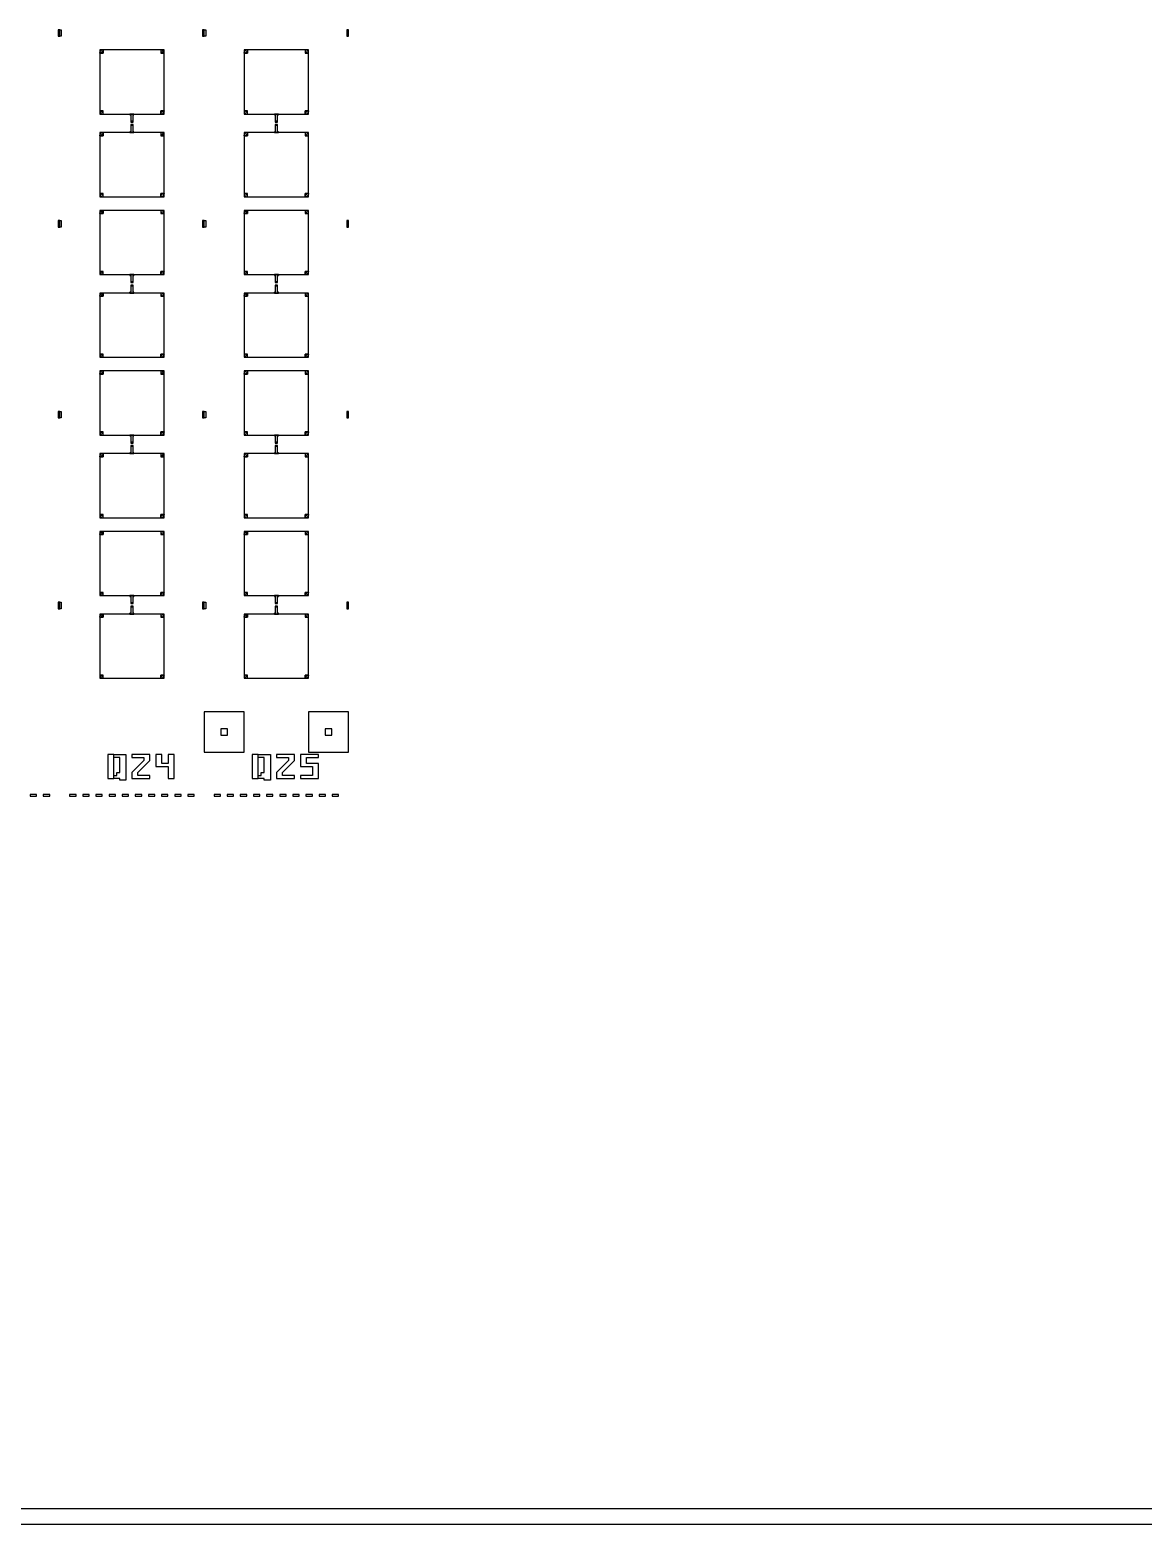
# Model space of a CAD drawing. Extents: x -50899 to 50899, y -48295 to 50898.
# Drawn here: x -13871 to 0, y -48295 to -29676 of the extents above; entities that cross this region are included whole.
import ezdxf

# ---------------------------------------------------------------- set-up
doc = ezdxf.new("R2010")
doc.units = 0

# ---------------------------------------------------------------- blocks, each defined once
blk = doc.blocks.new('Q23')
for points in [[(1700, 9369), (1700, 9449), (1680, 9449), (1680, 9369), (1700, 9369)], [(1700, 6992), (1700, 7072), (1680, 7072), (1680, 6992), (1700, 6992)], [(1700, 4615), (1700, 4695), (1680, 4695), (1680, 4615), (1700, 4615)], [(1700, 2237), (1700, 2317), (1680, 2317), (1680, 2237), (1700, 2237)], [(1333, -100), (1413, -100), (1413, -80), (1333, -80), (1333, -100)], [(1496, -100), (1576, -100), (1576, -80), (1496, -80), (1496, -100)]]:
    blk.add_lwpolyline(points)
blk = doc.blocks.new('Q24')
for points in [[(-100, 9369), (-100, 9449), (-80, 9449), (-80, 9369), (-100, 9369)], [(1700, 9369), (1700, 9449), (1680, 9449), (1680, 9369), (1700, 9369)], [(400, 9200), (400, 8400), (1200, 8400), (1200, 9200), (400, 9200)], [(400, 9200), (400, 9160), (440, 9160), (440, 9200), (400, 9200)], [(400, 9160), (405, 9180), (420, 9195), (440, 9200), (440, 9180), (430, 9177), (423, 9170), (420, 9160), (400, 9160)], [(420, 9160), (423, 9170), (430, 9177), (440, 9180), (440, 9160), (440, 9160), (440, 9160), (440, 9160), (420, 9160)], [(1160, 9200), (1160, 9160), (1200, 9160), (1200, 9200), (1160, 9200)], [(1200, 9160), (1195, 9180), (1180, 9195), (1160, 9200), (1160, 9180), (1170, 9177), (1177, 9170), (1180, 9160), (1200, 9160)], [(1180, 9160), (1177, 9170), (1170, 9177), (1160, 9180), (1160, 9160), (1160, 9160), (1160, 9160), (1160, 9160), (1180, 9160)], [(440, 8400), (440, 8440), (400, 8440), (400, 8400), (440, 8400)], [(400, 8440), (405, 8420), (420, 8405), (440, 8400), (440, 8420), (430, 8423), (423, 8430), (420, 8440), (400, 8440)], [(420, 8440), (423, 8430), (430, 8423), (440, 8420), (440, 8440), (440, 8440), (440, 8440), (440, 8440), (420, 8440)], [(775, 8400), (775, 8390), (785, 8390), (785, 8400), (775, 8400)], [(785, 8390), (784, 8395), (780, 8399), (775, 8400), (775, 8395), (777, 8394), (779, 8392), (780, 8390), (785, 8390)], [(780, 8390), (779, 8392), (777, 8394), (775, 8395), (775, 8390), (775, 8390), (775, 8390), (775, 8390), (780, 8390)], [(785, 8400), (785, 8300), (815, 8300), (815, 8400), (785, 8400)], [(815, 8400), (815, 8390), (825, 8390), (825, 8400), (815, 8400)], [(815, 8390), (816, 8395), (820, 8399), (825, 8400), (825, 8395), (822, 8394), (821, 8392), (820, 8390), (815, 8390)], [(820, 8390), (821, 8392), (822, 8394), (825, 8395), (825, 8390), (825, 8390), (825, 8390), (825, 8390), (820, 8390)], [(1200, 8400), (1200, 8440), (1160, 8440), (1160, 8400), (1200, 8400)], [(1200, 8440), (1195, 8420), (1180, 8405), (1160, 8400), (1160, 8420), (1170, 8423), (1177, 8430), (1180, 8440), (1200, 8440)], [(1180, 8440), (1177, 8430), (1170, 8423), (1160, 8420), (1160, 8440), (1160, 8440), (1160, 8440), (1160, 8440), (1180, 8440)], [(785, 8270), (785, 8170), (815, 8170), (815, 8270), (785, 8270)], [(807, 8305), (807, 8310), (792, 8310), (792, 8305), (807, 8305)], [(792, 8265), (792, 8260), (807, 8260), (807, 8265), (792, 8265)], [(802, 8300), (802, 8305), (797, 8305), (797, 8300), (802, 8300)], [(797, 8270), (797, 8265), (802, 8265), (802, 8270), (797, 8270)], [(400, 8170), (400, 7370), (1200, 7370), (1200, 8170), (400, 8170)], [(400, 8170), (400, 8130), (440, 8130), (440, 8170), (400, 8170)], [(400, 8130), (405, 8150), (420, 8165), (440, 8170), (440, 8150), (430, 8147), (423, 8140), (420, 8130), (400, 8130)], [(420, 8130), (423, 8140), (430, 8147), (440, 8150), (440, 8130), (440, 8130), (440, 8130), (440, 8130), (420, 8130)], [(785, 8170), (785, 8180), (775, 8180), (775, 8170), (785, 8170)], [(785, 8180), (784, 8175), (780, 8171), (775, 8170), (775, 8175), (777, 8176), (779, 8178), (780, 8180), (785, 8180)], [(780, 8180), (779, 8178), (777, 8176), (775, 8175), (775, 8180), (775, 8180), (775, 8180), (775, 8180), (780, 8180)], [(825, 8170), (825, 8180), (815, 8180), (815, 8170), (825, 8170)], [(815, 8180), (816, 8175), (820, 8171), (825, 8170), (825, 8175), (822, 8176), (821, 8178), (820, 8180), (815, 8180)], [(820, 8180), (821, 8178), (822, 8176), (825, 8175), (825, 8180), (825, 8180), (825, 8180), (825, 8180), (820, 8180)], [(1160, 8170), (1160, 8130), (1200, 8130), (1200, 8170), (1160, 8170)], [(1200, 8130), (1195, 8150), (1180, 8165), (1160, 8170), (1160, 8150), (1170, 8147), (1177, 8140), (1180, 8130), (1200, 8130)], [(1180, 8130), (1177, 8140), (1170, 8147), (1160, 8150), (1160, 8130), (1160, 8130), (1160, 8130), (1160, 8130), (1180, 8130)], [(440, 7370), (440, 7410), (400, 7410), (400, 7370), (440, 7370)], [(400, 7410), (405, 7390), (420, 7375), (440, 7370), (440, 7390), (430, 7393), (423, 7400), (420, 7410), (400, 7410)], [(420, 7410), (423, 7400), (430, 7393), (440, 7390), (440, 7410), (440, 7410), (440, 7410), (440, 7410), (420, 7410)], [(1200, 7370), (1200, 7410), (1160, 7410), (1160, 7370), (1200, 7370)], [(1200, 7410), (1195, 7390), (1180, 7375), (1160, 7370), (1160, 7390), (1170, 7393), (1177, 7400), (1180, 7410), (1200, 7410)], [(1180, 7410), (1177, 7400), (1170, 7393), (1160, 7390), (1160, 7410), (1160, 7410), (1160, 7410), (1160, 7410), (1180, 7410)], [(400, 7200), (400, 6400), (1200, 6400), (1200, 7200), (400, 7200)], [(400, 7200), (400, 7160), (440, 7160), (440, 7200), (400, 7200)], [(400, 7160), (405, 7180), (420, 7195), (440, 7200), (440, 7180), (430, 7177), (423, 7170), (420, 7160), (400, 7160)], [(420, 7160), (423, 7170), (430, 7177), (440, 7180), (440, 7160), (440, 7160), (440, 7160), (440, 7160), (420, 7160)], [(1160, 7200), (1160, 7160), (1200, 7160), (1200, 7200), (1160, 7200)], [(1200, 7160), (1195, 7180), (1180, 7195), (1160, 7200), (1160, 7180), (1170, 7177), (1177, 7170), (1180, 7160), (1200, 7160)], [(1180, 7160), (1177, 7170), (1170, 7177), (1160, 7180), (1160, 7160), (1160, 7160), (1160, 7160), (1160, 7160), (1180, 7160)], [(-100, 6992), (-100, 7072), (-80, 7072), (-80, 6992), (-100, 6992)], [(1700, 6992), (1700, 7072), (1680, 7072), (1680, 6992), (1700, 6992)], [(440, 6400), (440, 6440), (400, 6440), (400, 6400), (440, 6400)], [(400, 6440), (405, 6420), (420, 6405), (440, 6400), (440, 6420), (430, 6423), (423, 6430), (420, 6440), (400, 6440)], [(420, 6440), (423, 6430), (430, 6423), (440, 6420), (440, 6440), (440, 6440), (440, 6440), (440, 6440), (420, 6440)], [(775, 6400), (775, 6390), (785, 6390), (785, 6400), (775, 6400)], [(785, 6390), (784, 6395), (780, 6399), (775, 6400), (775, 6395), (777, 6394), (779, 6392), (780, 6390), (785, 6390)], [(780, 6390), (779, 6392), (777, 6394), (775, 6395), (775, 6390), (775, 6390), (775, 6390), (775, 6390), (780, 6390)], [(785, 6400), (785, 6300), (815, 6300), (815, 6400), (785, 6400)], [(815, 6400), (815, 6390), (825, 6390), (825, 6400), (815, 6400)], [(815, 6390), (816, 6395), (820, 6399), (825, 6400), (825, 6395), (822, 6394), (821, 6392), (820, 6390), (815, 6390)], [(820, 6390), (821, 6392), (822, 6394), (825, 6395), (825, 6390), (825, 6390), (825, 6390), (825, 6390), (820, 6390)], [(1200, 6400), (1200, 6440), (1160, 6440), (1160, 6400), (1200, 6400)], [(1200, 6440), (1195, 6420), (1180, 6405), (1160, 6400), (1160, 6420), (1170, 6423), (1177, 6430), (1180, 6440), (1200, 6440)], [(1180, 6440), (1177, 6430), (1170, 6423), (1160, 6420), (1160, 6440), (1160, 6440), (1160, 6440), (1160, 6440), (1180, 6440)], [(400, 6170), (400, 5370), (1200, 5370), (1200, 6170), (400, 6170)], [(400, 6170), (400, 6130), (440, 6130), (440, 6170), (400, 6170)], [(400, 6130), (405, 6150), (420, 6165), (440, 6170), (440, 6150), (430, 6147), (423, 6140), (420, 6130), (400, 6130)], [(420, 6130), (423, 6140), (430, 6147), (440, 6150), (440, 6130), (440, 6130), (440, 6130), (440, 6130), (420, 6130)], [(785, 6170), (785, 6180), (775, 6180), (775, 6170), (785, 6170)], [(785, 6180), (784, 6175), (780, 6171), (775, 6170), (775, 6175), (777, 6176), (779, 6178), (780, 6180), (785, 6180)], [(780, 6180), (779, 6178), (777, 6176), (775, 6175), (775, 6180), (775, 6180), (775, 6180), (775, 6180), (780, 6180)], [(785, 6270), (785, 6170), (815, 6170), (815, 6270), (785, 6270)], [(807, 6305), (807, 6310), (792, 6310), (792, 6305), (807, 6305)], [(792, 6265), (792, 6260), (807, 6260), (807, 6265), (792, 6265)], [(802, 6300), (802, 6305), (797, 6305), (797, 6300), (802, 6300)], [(797, 6270), (797, 6265), (802, 6265), (802, 6270), (797, 6270)], [(825, 6170), (825, 6180), (815, 6180), (815, 6170), (825, 6170)], [(815, 6180), (816, 6175), (820, 6171), (825, 6170), (825, 6175), (822, 6176), (821, 6178), (820, 6180), (815, 6180)], [(820, 6180), (821, 6178), (822, 6176), (825, 6175), (825, 6180), (825, 6180), (825, 6180), (825, 6180), (820, 6180)], [(1160, 6170), (1160, 6130), (1200, 6130), (1200, 6170), (1160, 6170)], [(1200, 6130), (1195, 6150), (1180, 6165), (1160, 6170), (1160, 6150), (1170, 6147), (1177, 6140), (1180, 6130), (1200, 6130)], [(1180, 6130), (1177, 6140), (1170, 6147), (1160, 6150), (1160, 6130), (1160, 6130), (1160, 6130), (1160, 6130), (1180, 6130)], [(440, 5370), (440, 5410), (400, 5410), (400, 5370), (440, 5370)], [(400, 5410), (405, 5390), (420, 5375), (440, 5370), (440, 5390), (430, 5393), (423, 5400), (420, 5410), (400, 5410)], [(420, 5410), (423, 5400), (430, 5393), (440, 5390), (440, 5410), (440, 5410), (440, 5410), (440, 5410), (420, 5410)], [(1200, 5370), (1200, 5410), (1160, 5410), (1160, 5370), (1200, 5370)], [(1200, 5410), (1195, 5390), (1180, 5375), (1160, 5370), (1160, 5390), (1170, 5393), (1177, 5400), (1180, 5410), (1200, 5410)], [(1180, 5410), (1177, 5400), (1170, 5393), (1160, 5390), (1160, 5410), (1160, 5410), (1160, 5410), (1160, 5410), (1180, 5410)], [(400, 5200), (400, 4400), (1200, 4400), (1200, 5200), (400, 5200)], [(400, 5200), (400, 5160), (440, 5160), (440, 5200), (400, 5200)], [(400, 5160), (405, 5180), (420, 5195), (440, 5200), (440, 5180), (430, 5177), (423, 5170), (420, 5160), (400, 5160)], [(420, 5160), (423, 5170), (430, 5177), (440, 5180), (440, 5160), (440, 5160), (440, 5160), (440, 5160), (420, 5160)], [(1160, 5200), (1160, 5160), (1200, 5160), (1200, 5200), (1160, 5200)], [(1200, 5160), (1195, 5180), (1180, 5195), (1160, 5200), (1160, 5180), (1170, 5177), (1177, 5170), (1180, 5160), (1200, 5160)], [(1180, 5160), (1177, 5170), (1170, 5177), (1160, 5180), (1160, 5160), (1160, 5160), (1160, 5160), (1160, 5160), (1180, 5160)], [(-100, 4615), (-100, 4695), (-80, 4695), (-80, 4615), (-100, 4615)], [(1700, 4615), (1700, 4695), (1680, 4695), (1680, 4615), (1700, 4615)], [(440, 4400), (440, 4440), (400, 4440), (400, 4400), (440, 4400)], [(400, 4440), (405, 4420), (420, 4405), (440, 4400), (440, 4420), (430, 4423), (423, 4430), (420, 4440), (400, 4440)], [(420, 4440), (423, 4430), (430, 4423), (440, 4420), (440, 4440), (440, 4440), (440, 4440), (440, 4440), (420, 4440)], [(775, 4400), (775, 4390), (785, 4390), (785, 4400), (775, 4400)], [(785, 4390), (784, 4395), (780, 4399), (775, 4400), (775, 4395), (777, 4394), (779, 4392), (780, 4390), (785, 4390)], [(780, 4390), (779, 4392), (777, 4394), (775, 4395), (775, 4390), (775, 4390), (775, 4390), (775, 4390), (780, 4390)], [(785, 4400), (785, 4300), (815, 4300), (815, 4400), (785, 4400)], [(807, 4305), (807, 4310), (792, 4310), (792, 4305), (807, 4305)], [(802, 4300), (802, 4305), (797, 4305), (797, 4300), (802, 4300)], [(815, 4400), (815, 4390), (825, 4390), (825, 4400), (815, 4400)], [(815, 4390), (816, 4395), (820, 4399), (825, 4400), (825, 4395), (822, 4394), (821, 4392), (820, 4390), (815, 4390)], [(820, 4390), (821, 4392), (822, 4394), (825, 4395), (825, 4390), (825, 4390), (825, 4390), (825, 4390), (820, 4390)], [(1200, 4400), (1200, 4440), (1160, 4440), (1160, 4400), (1200, 4400)], [(1200, 4440), (1195, 4420), (1180, 4405), (1160, 4400), (1160, 4420), (1170, 4423), (1177, 4430), (1180, 4440), (1200, 4440)], [(1180, 4440), (1177, 4430), (1170, 4423), (1160, 4420), (1160, 4440), (1160, 4440), (1160, 4440), (1160, 4440), (1180, 4440)], [(400, 4170), (400, 3370), (1200, 3370), (1200, 4170), (400, 4170)], [(400, 4170), (400, 4130), (440, 4130), (440, 4170), (400, 4170)], [(400, 4130), (405, 4150), (420, 4165), (440, 4170), (440, 4150), (430, 4147), (423, 4140), (420, 4130), (400, 4130)], [(420, 4130), (423, 4140), (430, 4147), (440, 4150), (440, 4130), (440, 4130), (440, 4130), (440, 4130), (420, 4130)], [(785, 4170), (785, 4180), (775, 4180), (775, 4170), (785, 4170)], [(785, 4180), (784, 4175), (780, 4171), (775, 4170), (775, 4175), (777, 4176), (779, 4178), (780, 4180), (785, 4180)], [(780, 4180), (779, 4178), (777, 4176), (775, 4175), (775, 4180), (775, 4180), (775, 4180), (775, 4180), (780, 4180)], [(785, 4270), (785, 4170), (815, 4170), (815, 4270), (785, 4270)], [(792, 4265), (792, 4260), (807, 4260), (807, 4265), (792, 4265)], [(797, 4270), (797, 4265), (802, 4265), (802, 4270), (797, 4270)], [(825, 4170), (825, 4180), (815, 4180), (815, 4170), (825, 4170)], [(815, 4180), (816, 4175), (820, 4171), (825, 4170), (825, 4175), (822, 4176), (821, 4178), (820, 4180), (815, 4180)], [(820, 4180), (821, 4178), (822, 4176), (825, 4175), (825, 4180), (825, 4180), (825, 4180), (825, 4180), (820, 4180)], [(1160, 4170), (1160, 4130), (1200, 4130), (1200, 4170), (1160, 4170)], [(1200, 4130), (1195, 4150), (1180, 4165), (1160, 4170), (1160, 4150), (1170, 4147), (1177, 4140), (1180, 4130), (1200, 4130)], [(1180, 4130), (1177, 4140), (1170, 4147), (1160, 4150), (1160, 4130), (1160, 4130), (1160, 4130), (1160, 4130), (1180, 4130)], [(440, 3370), (440, 3410), (400, 3410), (400, 3370), (440, 3370)], [(400, 3410), (405, 3390), (420, 3375), (440, 3370), (440, 3390), (430, 3393), (423, 3400), (420, 3410), (400, 3410)], [(420, 3410), (423, 3400), (430, 3393), (440, 3390), (440, 3410), (440, 3410), (440, 3410), (440, 3410), (420, 3410)], [(1200, 3370), (1200, 3410), (1160, 3410), (1160, 3370), (1200, 3370)], [(1200, 3410), (1195, 3390), (1180, 3375), (1160, 3370), (1160, 3390), (1170, 3393), (1177, 3400), (1180, 3410), (1200, 3410)], [(1180, 3410), (1177, 3400), (1170, 3393), (1160, 3390), (1160, 3410), (1160, 3410), (1160, 3410), (1160, 3410), (1180, 3410)], [(400, 3200), (400, 2400), (1200, 2400), (1200, 3200), (400, 3200)], [(400, 3200), (400, 3160), (440, 3160), (440, 3200), (400, 3200)], [(400, 3160), (405, 3180), (420, 3195), (440, 3200), (440, 3180), (430, 3177), (423, 3170), (420, 3160), (400, 3160)], [(420, 3160), (423, 3170), (430, 3177), (440, 3180), (440, 3160), (440, 3160), (440, 3160), (440, 3160), (420, 3160)], [(1160, 3200), (1160, 3160), (1200, 3160), (1200, 3200), (1160, 3200)], [(1200, 3160), (1195, 3180), (1180, 3195), (1160, 3200), (1160, 3180), (1170, 3177), (1177, 3170), (1180, 3160), (1200, 3160)], [(1180, 3160), (1177, 3170), (1170, 3177), (1160, 3180), (1160, 3160), (1160, 3160), (1160, 3160), (1160, 3160), (1180, 3160)], [(440, 2400), (440, 2440), (400, 2440), (400, 2400), (440, 2400)], [(400, 2440), (405, 2420), (420, 2405), (440, 2400), (440, 2420), (430, 2423), (423, 2430), (420, 2440), (400, 2440)], [(420, 2440), (423, 2430), (430, 2423), (440, 2420), (440, 2440), (440, 2440), (440, 2440), (440, 2440), (420, 2440)], [(1200, 2400), (1200, 2440), (1160, 2440), (1160, 2400), (1200, 2400)], [(1200, 2440), (1195, 2420), (1180, 2405), (1160, 2400), (1160, 2420), (1170, 2423), (1177, 2430), (1180, 2440), (1200, 2440)], [(1180, 2440), (1177, 2430), (1170, 2423), (1160, 2420), (1160, 2440), (1160, 2440), (1160, 2440), (1160, 2440), (1180, 2440)], [(-100, 2237), (-100, 2317), (-80, 2317), (-80, 2237), (-100, 2237)], [(775, 2400), (775, 2390), (785, 2390), (785, 2400), (775, 2400)], [(785, 2390), (784, 2395), (780, 2399), (775, 2400), (775, 2395), (777, 2394), (779, 2392), (780, 2390), (785, 2390)], [(780, 2390), (779, 2392), (777, 2394), (775, 2395), (775, 2390), (775, 2390), (775, 2390), (775, 2390), (780, 2390)], [(785, 2400), (785, 2300), (815, 2300), (815, 2400), (785, 2400)], [(785, 2270), (785, 2170), (815, 2170), (815, 2270), (785, 2270)], [(807, 2305), (807, 2310), (792, 2310), (792, 2305), (807, 2305)], [(792, 2265), (792, 2260), (807, 2260), (807, 2265), (792, 2265)], [(802, 2300), (802, 2305), (797, 2305), (797, 2300), (802, 2300)], [(797, 2270), (797, 2265), (802, 2265), (802, 2270), (797, 2270)], [(815, 2400), (815, 2390), (825, 2390), (825, 2400), (815, 2400)], [(815, 2390), (816, 2395), (820, 2399), (825, 2400), (825, 2395), (822, 2394), (821, 2392), (820, 2390), (815, 2390)], [(820, 2390), (821, 2392), (822, 2394), (825, 2395), (825, 2390), (825, 2390), (825, 2390), (825, 2390), (820, 2390)], [(1700, 2237), (1700, 2317), (1680, 2317), (1680, 2237), (1700, 2237)], [(400, 2170), (400, 1370), (1200, 1370), (1200, 2170), (400, 2170)], [(400, 2170), (400, 2130), (440, 2130), (440, 2170), (400, 2170)], [(400, 2130), (405, 2150), (420, 2165), (440, 2170), (440, 2150), (430, 2147), (423, 2140), (420, 2130), (400, 2130)], [(420, 2130), (423, 2140), (430, 2147), (440, 2150), (440, 2130), (440, 2130), (440, 2130), (440, 2130), (420, 2130)], [(785, 2170), (785, 2180), (775, 2180), (775, 2170), (785, 2170)], [(785, 2180), (784, 2175), (780, 2171), (775, 2170), (775, 2175), (777, 2176), (779, 2178), (780, 2180), (785, 2180)], [(780, 2180), (779, 2178), (777, 2176), (775, 2175), (775, 2180), (775, 2180), (775, 2180), (775, 2180), (780, 2180)], [(825, 2170), (825, 2180), (815, 2180), (815, 2170), (825, 2170)], [(815, 2180), (816, 2175), (820, 2171), (825, 2170), (825, 2175), (822, 2176), (821, 2178), (820, 2180), (815, 2180)], [(820, 2180), (821, 2178), (822, 2176), (825, 2175), (825, 2180), (825, 2180), (825, 2180), (825, 2180), (820, 2180)], [(1160, 2170), (1160, 2130), (1200, 2130), (1200, 2170), (1160, 2170)], [(1200, 2130), (1195, 2150), (1180, 2165), (1160, 2170), (1160, 2150), (1170, 2147), (1177, 2140), (1180, 2130), (1200, 2130)], [(1180, 2130), (1177, 2140), (1170, 2147), (1160, 2150), (1160, 2130), (1160, 2130), (1160, 2130), (1160, 2130), (1180, 2130)], [(440, 1370), (440, 1410), (400, 1410), (400, 1370), (440, 1370)], [(400, 1410), (405, 1390), (420, 1375), (440, 1370), (440, 1390), (430, 1393), (423, 1400), (420, 1410), (400, 1410)], [(420, 1410), (423, 1400), (430, 1393), (440, 1390), (440, 1410), (440, 1410), (440, 1410), (440, 1410), (420, 1410)], [(1200, 1370), (1200, 1410), (1160, 1410), (1160, 1370), (1200, 1370)], [(1200, 1410), (1195, 1390), (1180, 1375), (1160, 1370), (1160, 1390), (1170, 1393), (1177, 1400), (1180, 1410), (1200, 1410)], [(1180, 1410), (1177, 1400), (1170, 1393), (1160, 1390), (1160, 1410), (1160, 1410), (1160, 1410), (1160, 1410), (1180, 1410)], [(500, 120), (575, 120), (575, 420), (500, 420), (500, 120)], [(575, 158), (612, 158), (612, 195), (650, 195), (650, 382), (575, 382), (575, 420), (725, 420), (725, 101), (650, 101), (650, 120), (575, 120), (575, 158)], [(800, 120), (1025, 120), (1025, 158), (875, 158), (875, 195), (1025, 345), (1025, 420), (800, 420), (800, 382), (950, 382), (950, 345), (800, 195), (800, 120), (800, 120)], [(1250, 120), (1325, 120), (1325, 420), (1250, 420), (1250, 308), (1175, 308), (1175, 420), (1100, 420), (1100, 270), (1250, 270), (1250, 120), (1250, 120)], [(24, -100), (104, -100), (104, -80), (24, -80), (24, -100)], [(187, -100), (267, -100), (267, -80), (187, -80), (187, -100)], [(351, -100), (431, -100), (431, -80), (351, -80), (351, -100)], [(515, -100), (595, -100), (595, -80), (515, -80), (515, -100)], [(678, -100), (758, -100), (758, -80), (678, -80), (678, -100)], [(842, -100), (922, -100), (922, -80), (842, -80), (842, -100)], [(1005, -100), (1085, -100), (1085, -80), (1005, -80), (1005, -100)], [(1169, -100), (1249, -100), (1249, -80), (1169, -80), (1169, -100)], [(1333, -100), (1413, -100), (1413, -80), (1333, -80), (1333, -100)], [(1496, -100), (1576, -100), (1576, -80), (1496, -80), (1496, -100)]]:
    blk.add_lwpolyline(points)
blk = doc.blocks.new('Q25')
for points in [[(-100, 9369), (-100, 9449), (-80, 9449), (-80, 9369), (-100, 9369)], [(1700, 9369), (1700, 9449), (1680, 9449), (1680, 9369), (1700, 9369)], [(400, 9200), (400, 8400), (1200, 8400), (1200, 9200), (400, 9200)], [(400, 9200), (400, 9160), (440, 9160), (440, 9200), (400, 9200)], [(400, 9160), (405, 9180), (420, 9195), (440, 9200), (440, 9180), (430, 9177), (423, 9170), (420, 9160), (400, 9160)], [(420, 9160), (423, 9170), (430, 9177), (440, 9180), (440, 9160), (440, 9160), (440, 9160), (440, 9160), (420, 9160)], [(1160, 9200), (1160, 9160), (1200, 9160), (1200, 9200), (1160, 9200)], [(1200, 9160), (1195, 9180), (1180, 9195), (1160, 9200), (1160, 9180), (1170, 9177), (1177, 9170), (1180, 9160), (1200, 9160)], [(1180, 9160), (1177, 9170), (1170, 9177), (1160, 9180), (1160, 9160), (1160, 9160), (1160, 9160), (1160, 9160), (1180, 9160)], [(440, 8400), (440, 8440), (400, 8440), (400, 8400), (440, 8400)], [(400, 8440), (405, 8420), (420, 8405), (440, 8400), (440, 8420), (430, 8423), (423, 8430), (420, 8440), (400, 8440)], [(420, 8440), (423, 8430), (430, 8423), (440, 8420), (440, 8440), (440, 8440), (440, 8440), (440, 8440), (420, 8440)], [(775, 8400), (775, 8390), (785, 8390), (785, 8400), (775, 8400)], [(785, 8390), (784, 8395), (780, 8399), (775, 8400), (775, 8395), (777, 8394), (779, 8392), (780, 8390), (785, 8390)], [(780, 8390), (779, 8392), (777, 8394), (775, 8395), (775, 8390), (775, 8390), (775, 8390), (775, 8390), (780, 8390)], [(785, 8400), (785, 8300), (815, 8300), (815, 8400), (785, 8400)], [(815, 8400), (815, 8390), (825, 8390), (825, 8400), (815, 8400)], [(815, 8390), (816, 8395), (820, 8399), (825, 8400), (825, 8395), (822, 8394), (821, 8392), (820, 8390), (815, 8390)], [(820, 8390), (821, 8392), (822, 8394), (825, 8395), (825, 8390), (825, 8390), (825, 8390), (825, 8390), (820, 8390)], [(1200, 8400), (1200, 8440), (1160, 8440), (1160, 8400), (1200, 8400)], [(1200, 8440), (1195, 8420), (1180, 8405), (1160, 8400), (1160, 8420), (1170, 8423), (1177, 8430), (1180, 8440), (1200, 8440)], [(1180, 8440), (1177, 8430), (1170, 8423), (1160, 8420), (1160, 8440), (1160, 8440), (1160, 8440), (1160, 8440), (1180, 8440)], [(785, 8270), (785, 8170), (815, 8170), (815, 8270), (785, 8270)], [(807, 8305), (807, 8310), (792, 8310), (792, 8305), (807, 8305)], [(792, 8265), (792, 8260), (807, 8260), (807, 8265), (792, 8265)], [(802, 8300), (802, 8305), (797, 8305), (797, 8300), (802, 8300)], [(797, 8270), (797, 8265), (802, 8265), (802, 8270), (797, 8270)], [(400, 8170), (400, 7370), (1200, 7370), (1200, 8170), (400, 8170)], [(400, 8170), (400, 8130), (440, 8130), (440, 8170), (400, 8170)], [(400, 8130), (405, 8150), (420, 8165), (440, 8170), (440, 8150), (430, 8147), (423, 8140), (420, 8130), (400, 8130)], [(420, 8130), (423, 8140), (430, 8147), (440, 8150), (440, 8130), (440, 8130), (440, 8130), (440, 8130), (420, 8130)], [(785, 8170), (785, 8180), (775, 8180), (775, 8170), (785, 8170)], [(785, 8180), (784, 8175), (780, 8171), (775, 8170), (775, 8175), (777, 8176), (779, 8178), (780, 8180), (785, 8180)], [(780, 8180), (779, 8178), (777, 8176), (775, 8175), (775, 8180), (775, 8180), (775, 8180), (775, 8180), (780, 8180)], [(825, 8170), (825, 8180), (815, 8180), (815, 8170), (825, 8170)], [(815, 8180), (816, 8175), (820, 8171), (825, 8170), (825, 8175), (822, 8176), (821, 8178), (820, 8180), (815, 8180)], [(820, 8180), (821, 8178), (822, 8176), (825, 8175), (825, 8180), (825, 8180), (825, 8180), (825, 8180), (820, 8180)], [(1160, 8170), (1160, 8130), (1200, 8130), (1200, 8170), (1160, 8170)], [(1200, 8130), (1195, 8150), (1180, 8165), (1160, 8170), (1160, 8150), (1170, 8147), (1177, 8140), (1180, 8130), (1200, 8130)], [(1180, 8130), (1177, 8140), (1170, 8147), (1160, 8150), (1160, 8130), (1160, 8130), (1160, 8130), (1160, 8130), (1180, 8130)], [(440, 7370), (440, 7410), (400, 7410), (400, 7370), (440, 7370)], [(400, 7410), (405, 7390), (420, 7375), (440, 7370), (440, 7390), (430, 7393), (423, 7400), (420, 7410), (400, 7410)], [(420, 7410), (423, 7400), (430, 7393), (440, 7390), (440, 7410), (440, 7410), (440, 7410), (440, 7410), (420, 7410)], [(1200, 7370), (1200, 7410), (1160, 7410), (1160, 7370), (1200, 7370)], [(1200, 7410), (1195, 7390), (1180, 7375), (1160, 7370), (1160, 7390), (1170, 7393), (1177, 7400), (1180, 7410), (1200, 7410)], [(1180, 7410), (1177, 7400), (1170, 7393), (1160, 7390), (1160, 7410), (1160, 7410), (1160, 7410), (1160, 7410), (1180, 7410)], [(400, 7200), (400, 6400), (1200, 6400), (1200, 7200), (400, 7200)], [(400, 7200), (400, 7160), (440, 7160), (440, 7200), (400, 7200)], [(400, 7160), (405, 7180), (420, 7195), (440, 7200), (440, 7180), (430, 7177), (423, 7170), (420, 7160), (400, 7160)], [(420, 7160), (423, 7170), (430, 7177), (440, 7180), (440, 7160), (440, 7160), (440, 7160), (440, 7160), (420, 7160)], [(1160, 7200), (1160, 7160), (1200, 7160), (1200, 7200), (1160, 7200)], [(1200, 7160), (1195, 7180), (1180, 7195), (1160, 7200), (1160, 7180), (1170, 7177), (1177, 7170), (1180, 7160), (1200, 7160)], [(1180, 7160), (1177, 7170), (1170, 7177), (1160, 7180), (1160, 7160), (1160, 7160), (1160, 7160), (1160, 7160), (1180, 7160)], [(-100, 6992), (-100, 7072), (-80, 7072), (-80, 6992), (-100, 6992)], [(1700, 6992), (1700, 7072), (1680, 7072), (1680, 6992), (1700, 6992)], [(440, 6400), (440, 6440), (400, 6440), (400, 6400), (440, 6400)], [(400, 6440), (405, 6420), (420, 6405), (440, 6400), (440, 6420), (430, 6423), (423, 6430), (420, 6440), (400, 6440)], [(420, 6440), (423, 6430), (430, 6423), (440, 6420), (440, 6440), (440, 6440), (440, 6440), (440, 6440), (420, 6440)], [(775, 6400), (775, 6390), (785, 6390), (785, 6400), (775, 6400)], [(785, 6390), (784, 6395), (780, 6399), (775, 6400), (775, 6395), (777, 6394), (779, 6392), (780, 6390), (785, 6390)], [(780, 6390), (779, 6392), (777, 6394), (775, 6395), (775, 6390), (775, 6390), (775, 6390), (775, 6390), (780, 6390)], [(785, 6400), (785, 6300), (815, 6300), (815, 6400), (785, 6400)], [(815, 6400), (815, 6390), (825, 6390), (825, 6400), (815, 6400)], [(815, 6390), (816, 6395), (820, 6399), (825, 6400), (825, 6395), (822, 6394), (821, 6392), (820, 6390), (815, 6390)], [(820, 6390), (821, 6392), (822, 6394), (825, 6395), (825, 6390), (825, 6390), (825, 6390), (825, 6390), (820, 6390)], [(1200, 6400), (1200, 6440), (1160, 6440), (1160, 6400), (1200, 6400)], [(1200, 6440), (1195, 6420), (1180, 6405), (1160, 6400), (1160, 6420), (1170, 6423), (1177, 6430), (1180, 6440), (1200, 6440)], [(1180, 6440), (1177, 6430), (1170, 6423), (1160, 6420), (1160, 6440), (1160, 6440), (1160, 6440), (1160, 6440), (1180, 6440)], [(400, 6170), (400, 5370), (1200, 5370), (1200, 6170), (400, 6170)], [(400, 6170), (400, 6130), (440, 6130), (440, 6170), (400, 6170)], [(400, 6130), (405, 6150), (420, 6165), (440, 6170), (440, 6150), (430, 6147), (423, 6140), (420, 6130), (400, 6130)], [(420, 6130), (423, 6140), (430, 6147), (440, 6150), (440, 6130), (440, 6130), (440, 6130), (440, 6130), (420, 6130)], [(785, 6170), (785, 6180), (775, 6180), (775, 6170), (785, 6170)], [(785, 6180), (784, 6175), (780, 6171), (775, 6170), (775, 6175), (777, 6176), (779, 6178), (780, 6180), (785, 6180)], [(780, 6180), (779, 6178), (777, 6176), (775, 6175), (775, 6180), (775, 6180), (775, 6180), (775, 6180), (780, 6180)], [(785, 6270), (785, 6170), (815, 6170), (815, 6270), (785, 6270)], [(807, 6305), (807, 6310), (792, 6310), (792, 6305), (807, 6305)], [(792, 6265), (792, 6260), (807, 6260), (807, 6265), (792, 6265)], [(802, 6300), (802, 6305), (797, 6305), (797, 6300), (802, 6300)], [(797, 6270), (797, 6265), (802, 6265), (802, 6270), (797, 6270)], [(825, 6170), (825, 6180), (815, 6180), (815, 6170), (825, 6170)], [(815, 6180), (816, 6175), (820, 6171), (825, 6170), (825, 6175), (822, 6176), (821, 6178), (820, 6180), (815, 6180)], [(820, 6180), (821, 6178), (822, 6176), (825, 6175), (825, 6180), (825, 6180), (825, 6180), (825, 6180), (820, 6180)], [(1160, 6170), (1160, 6130), (1200, 6130), (1200, 6170), (1160, 6170)], [(1200, 6130), (1195, 6150), (1180, 6165), (1160, 6170), (1160, 6150), (1170, 6147), (1177, 6140), (1180, 6130), (1200, 6130)], [(1180, 6130), (1177, 6140), (1170, 6147), (1160, 6150), (1160, 6130), (1160, 6130), (1160, 6130), (1160, 6130), (1180, 6130)], [(440, 5370), (440, 5410), (400, 5410), (400, 5370), (440, 5370)], [(400, 5410), (405, 5390), (420, 5375), (440, 5370), (440, 5390), (430, 5393), (423, 5400), (420, 5410), (400, 5410)], [(420, 5410), (423, 5400), (430, 5393), (440, 5390), (440, 5410), (440, 5410), (440, 5410), (440, 5410), (420, 5410)], [(1200, 5370), (1200, 5410), (1160, 5410), (1160, 5370), (1200, 5370)], [(1200, 5410), (1195, 5390), (1180, 5375), (1160, 5370), (1160, 5390), (1170, 5393), (1177, 5400), (1180, 5410), (1200, 5410)], [(1180, 5410), (1177, 5400), (1170, 5393), (1160, 5390), (1160, 5410), (1160, 5410), (1160, 5410), (1160, 5410), (1180, 5410)], [(400, 5200), (400, 4400), (1200, 4400), (1200, 5200), (400, 5200)], [(400, 5200), (400, 5160), (440, 5160), (440, 5200), (400, 5200)], [(400, 5160), (405, 5180), (420, 5195), (440, 5200), (440, 5180), (430, 5177), (423, 5170), (420, 5160), (400, 5160)], [(420, 5160), (423, 5170), (430, 5177), (440, 5180), (440, 5160), (440, 5160), (440, 5160), (440, 5160), (420, 5160)], [(1160, 5200), (1160, 5160), (1200, 5160), (1200, 5200), (1160, 5200)], [(1200, 5160), (1195, 5180), (1180, 5195), (1160, 5200), (1160, 5180), (1170, 5177), (1177, 5170), (1180, 5160), (1200, 5160)], [(1180, 5160), (1177, 5170), (1170, 5177), (1160, 5180), (1160, 5160), (1160, 5160), (1160, 5160), (1160, 5160), (1180, 5160)], [(-100, 4615), (-100, 4695), (-80, 4695), (-80, 4615), (-100, 4615)], [(1700, 4615), (1700, 4695), (1680, 4695), (1680, 4615), (1700, 4615)], [(440, 4400), (440, 4440), (400, 4440), (400, 4400), (440, 4400)], [(400, 4440), (405, 4420), (420, 4405), (440, 4400), (440, 4420), (430, 4423), (423, 4430), (420, 4440), (400, 4440)], [(420, 4440), (423, 4430), (430, 4423), (440, 4420), (440, 4440), (440, 4440), (440, 4440), (440, 4440), (420, 4440)], [(775, 4400), (775, 4390), (785, 4390), (785, 4400), (775, 4400)], [(785, 4390), (784, 4395), (780, 4399), (775, 4400), (775, 4395), (777, 4394), (779, 4392), (780, 4390), (785, 4390)], [(780, 4390), (779, 4392), (777, 4394), (775, 4395), (775, 4390), (775, 4390), (775, 4390), (775, 4390), (780, 4390)], [(785, 4400), (785, 4300), (815, 4300), (815, 4400), (785, 4400)], [(807, 4305), (807, 4310), (792, 4310), (792, 4305), (807, 4305)], [(802, 4300), (802, 4305), (797, 4305), (797, 4300), (802, 4300)], [(815, 4400), (815, 4390), (825, 4390), (825, 4400), (815, 4400)], [(815, 4390), (816, 4395), (820, 4399), (825, 4400), (825, 4395), (822, 4394), (821, 4392), (820, 4390), (815, 4390)], [(820, 4390), (821, 4392), (822, 4394), (825, 4395), (825, 4390), (825, 4390), (825, 4390), (825, 4390), (820, 4390)], [(1200, 4400), (1200, 4440), (1160, 4440), (1160, 4400), (1200, 4400)], [(1200, 4440), (1195, 4420), (1180, 4405), (1160, 4400), (1160, 4420), (1170, 4423), (1177, 4430), (1180, 4440), (1200, 4440)], [(1180, 4440), (1177, 4430), (1170, 4423), (1160, 4420), (1160, 4440), (1160, 4440), (1160, 4440), (1160, 4440), (1180, 4440)], [(400, 4170), (400, 3370), (1200, 3370), (1200, 4170), (400, 4170)], [(400, 4170), (400, 4130), (440, 4130), (440, 4170), (400, 4170)], [(400, 4130), (405, 4150), (420, 4165), (440, 4170), (440, 4150), (430, 4147), (423, 4140), (420, 4130), (400, 4130)], [(420, 4130), (423, 4140), (430, 4147), (440, 4150), (440, 4130), (440, 4130), (440, 4130), (440, 4130), (420, 4130)], [(785, 4170), (785, 4180), (775, 4180), (775, 4170), (785, 4170)], [(785, 4180), (784, 4175), (780, 4171), (775, 4170), (775, 4175), (777, 4176), (779, 4178), (780, 4180), (785, 4180)], [(780, 4180), (779, 4178), (777, 4176), (775, 4175), (775, 4180), (775, 4180), (775, 4180), (775, 4180), (780, 4180)], [(785, 4270), (785, 4170), (815, 4170), (815, 4270), (785, 4270)], [(792, 4265), (792, 4260), (807, 4260), (807, 4265), (792, 4265)], [(797, 4270), (797, 4265), (802, 4265), (802, 4270), (797, 4270)], [(825, 4170), (825, 4180), (815, 4180), (815, 4170), (825, 4170)], [(815, 4180), (816, 4175), (820, 4171), (825, 4170), (825, 4175), (822, 4176), (821, 4178), (820, 4180), (815, 4180)], [(820, 4180), (821, 4178), (822, 4176), (825, 4175), (825, 4180), (825, 4180), (825, 4180), (825, 4180), (820, 4180)], [(1160, 4170), (1160, 4130), (1200, 4130), (1200, 4170), (1160, 4170)], [(1200, 4130), (1195, 4150), (1180, 4165), (1160, 4170), (1160, 4150), (1170, 4147), (1177, 4140), (1180, 4130), (1200, 4130)], [(1180, 4130), (1177, 4140), (1170, 4147), (1160, 4150), (1160, 4130), (1160, 4130), (1160, 4130), (1160, 4130), (1180, 4130)], [(440, 3370), (440, 3410), (400, 3410), (400, 3370), (440, 3370)], [(400, 3410), (405, 3390), (420, 3375), (440, 3370), (440, 3390), (430, 3393), (423, 3400), (420, 3410), (400, 3410)], [(420, 3410), (423, 3400), (430, 3393), (440, 3390), (440, 3410), (440, 3410), (440, 3410), (440, 3410), (420, 3410)], [(1200, 3370), (1200, 3410), (1160, 3410), (1160, 3370), (1200, 3370)], [(1200, 3410), (1195, 3390), (1180, 3375), (1160, 3370), (1160, 3390), (1170, 3393), (1177, 3400), (1180, 3410), (1200, 3410)], [(1180, 3410), (1177, 3400), (1170, 3393), (1160, 3390), (1160, 3410), (1160, 3410), (1160, 3410), (1160, 3410), (1180, 3410)], [(400, 3200), (400, 2400), (1200, 2400), (1200, 3200), (400, 3200)], [(400, 3200), (400, 3160), (440, 3160), (440, 3200), (400, 3200)], [(400, 3160), (405, 3180), (420, 3195), (440, 3200), (440, 3180), (430, 3177), (423, 3170), (420, 3160), (400, 3160)], [(420, 3160), (423, 3170), (430, 3177), (440, 3180), (440, 3160), (440, 3160), (440, 3160), (440, 3160), (420, 3160)], [(1160, 3200), (1160, 3160), (1200, 3160), (1200, 3200), (1160, 3200)], [(1200, 3160), (1195, 3180), (1180, 3195), (1160, 3200), (1160, 3180), (1170, 3177), (1177, 3170), (1180, 3160), (1200, 3160)], [(1180, 3160), (1177, 3170), (1170, 3177), (1160, 3180), (1160, 3160), (1160, 3160), (1160, 3160), (1160, 3160), (1180, 3160)], [(440, 2400), (440, 2440), (400, 2440), (400, 2400), (440, 2400)], [(400, 2440), (405, 2420), (420, 2405), (440, 2400), (440, 2420), (430, 2423), (423, 2430), (420, 2440), (400, 2440)], [(420, 2440), (423, 2430), (430, 2423), (440, 2420), (440, 2440), (440, 2440), (440, 2440), (440, 2440), (420, 2440)], [(1200, 2400), (1200, 2440), (1160, 2440), (1160, 2400), (1200, 2400)], [(1200, 2440), (1195, 2420), (1180, 2405), (1160, 2400), (1160, 2420), (1170, 2423), (1177, 2430), (1180, 2440), (1200, 2440)], [(1180, 2440), (1177, 2430), (1170, 2423), (1160, 2420), (1160, 2440), (1160, 2440), (1160, 2440), (1160, 2440), (1180, 2440)], [(-100, 2237), (-100, 2317), (-80, 2317), (-80, 2237), (-100, 2237)], [(775, 2400), (775, 2390), (785, 2390), (785, 2400), (775, 2400)], [(785, 2390), (784, 2395), (780, 2399), (775, 2400), (775, 2395), (777, 2394), (779, 2392), (780, 2390), (785, 2390)], [(780, 2390), (779, 2392), (777, 2394), (775, 2395), (775, 2390), (775, 2390), (775, 2390), (775, 2390), (780, 2390)], [(785, 2400), (785, 2300), (815, 2300), (815, 2400), (785, 2400)], [(785, 2270), (785, 2170), (815, 2170), (815, 2270), (785, 2270)], [(807, 2305), (807, 2310), (792, 2310), (792, 2305), (807, 2305)], [(792, 2265), (792, 2260), (807, 2260), (807, 2265), (792, 2265)], [(802, 2300), (802, 2305), (797, 2305), (797, 2300), (802, 2300)], [(797, 2270), (797, 2265), (802, 2265), (802, 2270), (797, 2270)], [(815, 2400), (815, 2390), (825, 2390), (825, 2400), (815, 2400)], [(815, 2390), (816, 2395), (820, 2399), (825, 2400), (825, 2395), (822, 2394), (821, 2392), (820, 2390), (815, 2390)], [(820, 2390), (821, 2392), (822, 2394), (825, 2395), (825, 2390), (825, 2390), (825, 2390), (825, 2390), (820, 2390)], [(1700, 2237), (1700, 2317), (1680, 2317), (1680, 2237), (1700, 2237)], [(400, 2170), (400, 1370), (1200, 1370), (1200, 2170), (400, 2170)], [(400, 2170), (400, 2130), (440, 2130), (440, 2170), (400, 2170)], [(400, 2130), (405, 2150), (420, 2165), (440, 2170), (440, 2150), (430, 2147), (423, 2140), (420, 2130), (400, 2130)], [(420, 2130), (423, 2140), (430, 2147), (440, 2150), (440, 2130), (440, 2130), (440, 2130), (440, 2130), (420, 2130)], [(785, 2170), (785, 2180), (775, 2180), (775, 2170), (785, 2170)], [(785, 2180), (784, 2175), (780, 2171), (775, 2170), (775, 2175), (777, 2176), (779, 2178), (780, 2180), (785, 2180)], [(780, 2180), (779, 2178), (777, 2176), (775, 2175), (775, 2180), (775, 2180), (775, 2180), (775, 2180), (780, 2180)], [(825, 2170), (825, 2180), (815, 2180), (815, 2170), (825, 2170)], [(815, 2180), (816, 2175), (820, 2171), (825, 2170), (825, 2175), (822, 2176), (821, 2178), (820, 2180), (815, 2180)], [(820, 2180), (821, 2178), (822, 2176), (825, 2175), (825, 2180), (825, 2180), (825, 2180), (825, 2180), (820, 2180)], [(1160, 2170), (1160, 2130), (1200, 2130), (1200, 2170), (1160, 2170)], [(1200, 2130), (1195, 2150), (1180, 2165), (1160, 2170), (1160, 2150), (1170, 2147), (1177, 2140), (1180, 2130), (1200, 2130)], [(1180, 2130), (1177, 2140), (1170, 2147), (1160, 2150), (1160, 2130), (1160, 2130), (1160, 2130), (1160, 2130), (1180, 2130)], [(440, 1370), (440, 1410), (400, 1410), (400, 1370), (440, 1370)], [(400, 1410), (405, 1390), (420, 1375), (440, 1370), (440, 1390), (430, 1393), (423, 1400), (420, 1410), (400, 1410)], [(420, 1410), (423, 1400), (430, 1393), (440, 1390), (440, 1410), (440, 1410), (440, 1410), (440, 1410), (420, 1410)], [(1200, 1370), (1200, 1410), (1160, 1410), (1160, 1370), (1200, 1370)], [(1200, 1410), (1195, 1390), (1180, 1375), (1160, 1370), (1160, 1390), (1170, 1393), (1177, 1400), (1180, 1410), (1200, 1410)], [(1180, 1410), (1177, 1400), (1170, 1393), (1160, 1390), (1160, 1410), (1160, 1410), (1160, 1410), (1160, 1410), (1180, 1410)], [(-100, 950), (-100, 450), (400, 450), (400, 950), (-100, 950)], [(1200, 950), (1200, 450), (1700, 450), (1700, 950), (1200, 950)], [(110, 740), (110, 660), (190, 660), (190, 740), (110, 740)], [(1410, 740), (1410, 660), (1490, 660), (1490, 740), (1410, 740)], [(500, 120), (575, 120), (575, 420), (500, 420), (500, 120)], [(575, 158), (612, 158), (612, 195), (650, 195), (650, 382), (575, 382), (575, 420), (725, 420), (725, 101), (650, 101), (650, 120), (575, 120), (575, 158)], [(800, 120), (1025, 120), (1025, 158), (875, 158), (875, 195), (1025, 345), (1025, 420), (800, 420), (800, 382), (950, 382), (950, 345), (800, 195), (800, 120), (800, 120)], [(1100, 120), (1325, 120), (1325, 308), (1175, 308), (1175, 382), (1325, 382), (1325, 420), (1100, 420), (1100, 270), (1250, 270), (1250, 158), (1100, 158), (1100, 120), (1100, 120)], [(24, -100), (104, -100), (104, -80), (24, -80), (24, -100)], [(187, -100), (267, -100), (267, -80), (187, -80), (187, -100)], [(351, -100), (431, -100), (431, -80), (351, -80), (351, -100)], [(515, -100), (595, -100), (595, -80), (515, -80), (515, -100)], [(678, -100), (758, -100), (758, -80), (678, -80), (678, -100)], [(842, -100), (922, -100), (922, -80), (842, -80), (842, -100)], [(1005, -100), (1085, -100), (1085, -80), (1005, -80), (1005, -100)], [(1169, -100), (1249, -100), (1249, -80), (1169, -80), (1169, -100)], [(1333, -100), (1413, -100), (1413, -80), (1333, -80), (1333, -100)], [(1496, -100), (1576, -100), (1576, -80), (1496, -80), (1496, -100)]]:
    blk.add_lwpolyline(points)

msp = doc.modelspace()

# ---------------------------------------------------------------- linework, layer by layer
for points in [[(-28914, -41890), (-28252, -42340), (-27583, -42778), (-26908, -43206), (-26226, -43624), (-25537, -44030), (-24842, -44426), (-24141, -44811), (-23434, -45185), (-22721, -45547), (-22003, -45899), (-21279, -46239), (-20550, -46567), (-19816, -46884), (-19077, -47190), (-18333, -47484), (-17585, -47766), (-16832, -48036), (-16075, -48295), (16075, -48295)], [(16012, -48105), (-16012, -48105), (-16766, -47848), (-17516, -47578), (-18261, -47297), (-19002, -47004), (-19738, -46700), (-20469, -46384), (-21195, -46057), (-21916, -45718), (-22632, -45368), (-23342, -45007), (-24046, -44635), (-24745, -44252), (-25437, -43857), (-26123, -43452), (-26802, -43036), (-27475, -42610), (-28141, -42173), (-28800, -41726)]]:
    msp.add_lwpolyline(points)

# ---------------------------------------------------------------- block references
for name, p in [('Q25', (-11600, -39125)), ('Q23', (-15200, -39125)), ('Q24', (-13400, -39125))]:
    msp.add_blockref(name, p)

doc.saveas('drawing.dxf')
